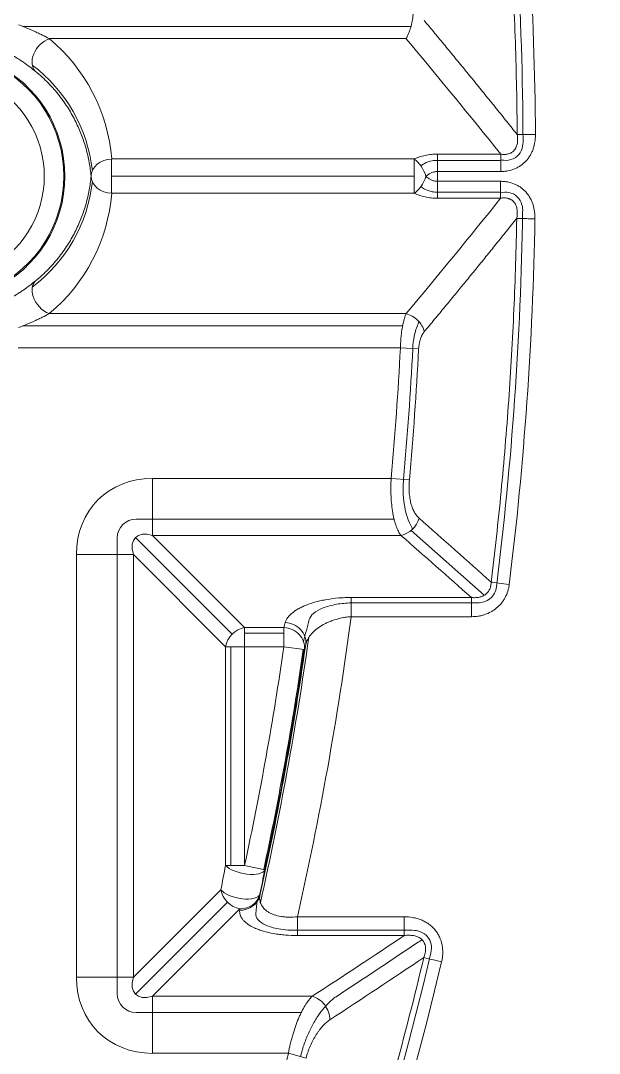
# Model space of a CAD drawing. Header units: millimetres. Extents: x 473 to 1051, y 289 to 609.
# Drawn here: x 705.81 to 719.89, y 431.86 to 456.96 of the extents above; entities that cross this region are included whole.
import ezdxf

# ---------------------------------------------------------------- set-up
doc = ezdxf.new("R2010")
doc.units = ezdxf.units.MM
doc.layers.add('core', color=7, linetype='Continuous', lineweight=20)

msp = doc.modelspace()

# ---------------------------------------------------------------- linework, layer by layer
at = {"layer": 'core', "lineweight": 13}
for p, q in [((705.857, 456.825), (715.306, 456.825)), ((706.5, 456.526), (715.186, 456.526)), ((717.488, 453.719), (715.954, 453.719)), ((715.954, 453.297), (715.954, 453.719)), ((715.384, 453.601), (708.022, 453.601)), ((708.022, 452.766), (708.022, 453.601)), ((715.384, 453.601), (715.384, 452.766)), ((717.488, 453.568), (715.954, 453.568)), ((715.384, 453.183), (708.022, 453.183)), ((715.954, 453.297), (717.488, 453.297)), ((715.954, 452.646), (715.954, 453.058)), ((717.486, 453.058), (715.954, 453.058)), ((708.022, 452.766), (715.384, 452.766)), ((715.954, 452.793), (717.486, 452.793)), ((715.954, 452.646), (717.486, 452.646)), ((715.186, 449.841), (706.5, 449.841)), ((705.857, 449.542), (715.101, 449.542)), ((705.747, 449.006), (715.047, 449.006)), ((715.047, 449.006), (715.49, 448.983)), ((714.823, 445.837), (709.013, 445.837)), ((709.013, 444.451), (709.013, 445.837)), ((714.823, 445.837), (715.265, 445.797)), ((708.62, 444.843), (714.894, 444.843)), ((708.158, 433.315), (708.158, 444.381)), ((710.952, 442.049), (708.601, 444.4)), ((709.013, 444.451), (715.06, 444.451)), ((709.013, 444.451), (711.256, 442.208)), ((717.089, 442.996), (715.308, 444.569)), ((707.164, 443.989), (708.551, 443.989)), ((707.164, 443.989), (707.164, 433.707)), ((708.551, 433.707), (708.551, 443.989)), ((710.794, 441.745), (708.551, 443.989)), ((713.849, 442.474), (713.849, 442.941)), ((716.774, 442.941), (713.849, 442.941)), ((716.774, 442.941), (716.774, 442.474)), ((716.923, 442.809), (713.849, 442.809)), ((713.849, 442.474), (716.774, 442.474)), ((711.256, 441.745), (711.256, 442.208)), ((712.213, 442.208), (711.256, 442.208)), ((712.213, 442.208), (712.213, 441.745)), ((711.256, 442.077), (712.213, 442.077)), ((710.794, 441.745), (710.794, 436.428)), ((710.794, 441.745), (711.256, 441.745)), ((710.925, 436.428), (710.925, 441.745)), ((711.256, 436.428), (711.256, 441.745)), ((711.256, 441.745), (712.213, 441.745)), ((712.213, 441.745), (712.71, 441.673)), ((711.256, 436.428), (710.794, 436.428)), ((711.747, 436.323), (711.256, 436.428)), ((708.551, 433.707), (710.678, 435.835)), ((708.601, 433.296), (710.837, 435.531)), ((711.141, 435.373), (709.013, 433.245)), ((712.54, 434.722), (712.54, 435.179)), ((715.143, 435.179), (712.54, 435.179)), ((715.143, 435.179), (715.143, 434.722)), ((715.337, 434.851), (712.54, 434.851)), ((712.54, 434.722), (715.143, 434.722)), ((708.551, 433.707), (707.164, 433.707)), ((709.013, 431.859), (709.013, 433.245)), ((712.901, 433.245), (709.013, 433.245)), ((712.636, 432.853), (708.62, 432.853)), ((709.013, 431.859), (712.323, 431.859)), ((712.323, 431.859), (712.752, 431.743))]:
    msp.add_line(p, q, dxfattribs=at)
at = {"layer": 'core', "lineweight": 18}
for p, q in [((717.488, 453.719), (717.488, 453.297)), ((717.486, 453.058), (717.486, 452.646))]:
    msp.add_line(p, q, dxfattribs=at)
for radius, start, end in [(100.547, 306.63636, 233.36541), (99.038, 307.10125, 78.9399), (98.958, 307.11669, 78.9275), (98.032, 307.23998, 37.69294)]:
    msp.add_arc((633.422, 459.219), radius, start, end, dxfattribs=at)
at = {"layer": 'core', "lineweight": 13}
for centre, radius, start, end in [((633.422, 459.219), 100.107, 306.80958, 233.19042), ((633.422, 459.219), 99.239, 307.05866, 79.0173), ((633.422, 459.219), 99.048, 307.09926, 78.94197), ((703.842, 453.183), 3.043, 295.6255, 64.3745), ((703.842, 453.183), 3.018, 295.6255, 64.3745), ((703.842, 453.183), 2.541, 295.6255, 64.3745), ((633.422, 453.183), 81.732, 354.84318, 357.07028), ((633.422, 453.183), 82.034, 354.84318, 357.07028), ((633.422, 453.183), 82.176, 354.84318, 357.07028), ((633.422, 453.183), 79.617, 347.85142, 351.74012), ((633.422, 453.183), 80.094, 347.85142, 351.74012), ((633.422, 453.183), 80.119, 347.85142, 351.74012), ((633.422, 453.183), 81.732, 317.86096, 344.87579)]:
    msp.add_arc(centre, radius, start, end, dxfattribs=at)
for centre, major_axis, ratio, start_param, end_param in [((633.422, 459.811), (0, 97.5), 0.999982, 4.675727, 5.417583), ((633.422, 459.81), (0, 97.616), 0.999982, 4.675738, 5.417591), ((633.422, 453.655), (0, 84.612), 0.999984, 4.716787, 4.826111), ((633.422, 453.651), (0, 84.914), 0.999984, 4.718803, 4.824946), ((706.5, 456.108), (-0.319, -0.389), 0.686903, 4.016331, 6.211109), ((703.842, 453.273), (0, 4.206), 0.996953, 4.790471, 5.596624), ((703.842, 452.891), (0, 3.747), 0.996953, 4.827251, 5.637594), ((708.022, 453.183), (0.501, 0.039), 0.829265, 1.506202, 3.047807), ((715.384, 453.183), (0.21, -0.457), 0.527988, 1.323791, 2.42518), ((708.022, 453.183), (-0.501, 0.039), 0.829265, 0.093786, 1.635391), ((715.384, 453.183), (-0.212, -0.456), 0.532238, 0.719148, 1.805033), ((633.422, 453.133), (82.532, 0), 0.999945, 6.28228, 6.285171), ((703.842, 453.476), (0, 3.747), 0.996953, 3.787185, 4.597527), ((703.842, 453.094), (0, 4.206), 0.996953, 3.828154, 4.634307), ((633.422, 453.655), (0, 84.612), 0.999984, 4.58853, 4.696539), ((633.422, 453.651), (0, 84.914), 0.999984, 4.589691, 4.694666), ((706.5, 450.259), (-0.319, 0.389), 0.686903, 0.072076, 1.056747), ((706.5, 450.259), (-0.319, 0.389), 0.686903, 1.056747, 2.266854), ((633.422, 459.811), (0, 97.5), 0.999982, 3.904952, 4.612877), ((633.422, 459.81), (0, 97.616), 0.999982, 3.905022, 4.612887), ((709.354, 443.647), (1.665, -1.665), 0.854588, 2.434441, 3.848744), ((715.06, 444.913), (0.331, 0.378), 0.837527, 3.949043, 5.249451), ((708.706, 444.296), (0.416, -0.416), 0.854588, 2.434441, 3.848744), ((709.354, 443.647), (-0.753, 0.753), 0.472398, 5.576034, 6.990337), ((717.696, 443.264), (0.499, -0.062), 0.010393, 3.630314, 4.713671), ((633.422, 453.149), (0, 81.133), 1, 4.489039, 4.580423), ((633.421, 463.268), (-0.018, 82.68), 0.99254, 4.450403, 4.457045), ((711.256, 441.745), (0.356, 0.356), 0.854588, 0.863645, 2.277948), ((632.875, 463.824), (-15.117, 81.157), 0.995184, 4.264116, 4.265658), ((712.213, 441.745), (-0.486, 0.13), 0.913658, 3.270704, 4.952882), ((712.246, 441.868), (0.486, -0.13), 0.91372, 0.129156, 1.809885), ((633.422, 453.139), (0, 80.178), 1, 4.490855, 4.572635), ((621.927, 453.183), (-90.456, 0.002), 0.992533, 2.947155, 2.953888), ((711.256, 436.428), (-0.494, 0.095), 0.400801, 0.445502, 3.084437), ((711.141, 435.835), (-0.356, 0.356), 0.854588, 0.863645, 2.277948), ((711.141, 435.835), (0.493, -0.098), 0.412607, 3.589852, 6.225699), ((711.137, 435.8), (0.501, -0.049), 0.918077, 4.802759, 6.150772), ((711.141, 435.835), (-0.501, 0.049), 0.918083, 1.660759, 3.009174), ((633.452, 443.529), (0.198, 79.114), 0.992351, 4.610183, 4.614198), ((633.422, 453.655), (0, 84.612), 0.999984, 3.370106, 4.481642), ((633.422, 453.651), (0, 84.914), 0.999984, 3.371907, 4.479839), ((716.049, 434.087), (0.489, -0.116), 0.01019, 3.630312, 4.714802), ((709.354, 434.049), (1.665, 1.665), 0.854588, 2.434441, 3.848744), ((709.354, 434.049), (0.753, 0.753), 0.472398, 2.434441, 3.848744), ((708.706, 433.4), (0.416, 0.416), 0.854588, 2.434441, 3.848744), ((712.901, 432.783), (0.275, -0.421), 0.785862, 0.862036, 2.449179)]:
    msp.add_ellipse(centre, major_axis=major_axis, ratio=ratio, start_param=start_param, end_param=end_param, dxfattribs=at)
at = {"layer": 'core', "lineweight": 18}
for centre, major_axis, ratio, start_param, end_param in [((409.155, 376.792), (-337.807, 0.047), 0.557645, 3.562509, 3.57889), ((406.146, 530.355), (341.116, 0.03), 0.557663, 5.845998, 5.862211)]:
    msp.add_ellipse(centre, major_axis=major_axis, ratio=ratio, start_param=start_param, end_param=end_param, dxfattribs=at)
at = {"layer": 'core', "lineweight": 13}
for points, knots in [([(710.995, 519.159), (711.424, 518.598), (711.848, 518.032), (712.682, 516.891), (713.093, 516.317), (714.306, 514.579), (715.09, 513.404), (716.606, 511.018), (718.066, 508.607), (720.091, 504.913), (721.951, 501.143), (723.646, 497.298), (725.178, 493.376), (726.088, 490.71), (726.569, 489.196), (726.622, 489.028), (726.727, 488.691), (726.779, 488.522), (726.934, 488.015), (727.238, 487.001), (727.524, 485.985), (728.075, 483.95), (728.748, 481.228), (729.578, 477.121), (730.231, 472.991), (730.706, 468.837), (731.004, 464.66), (731.083, 461.859), (731.102, 459.051), (731.081, 457.642), (731.029, 456.23)], [0, 0, 0, 0, 0.03125, 0.03125, 0.0625, 0.0625, 0.125, 0.125, 0.1875, 0.25, 0.3125, 0.375, 0.4375, 0.5, 0.5, 0.507812, 0.507812, 0.515625, 0.515625, 0.53125, 0.5625, 0.5625, 0.625, 0.6875, 0.75, 0.8125, 0.875, 0.9375, 0.9375, 1, 1, 1, 1]), ([(717.889, 454.196), (717.884, 454.943), (717.869, 455.69), (717.82, 457.183), (717.786, 457.93), (717.719, 459.048), (717.694, 459.421), (717.64, 460.167), (717.551, 461.284), (717.44, 462.399), (717.356, 463.141)], [0, 0, 0, 0, 0.25, 0.25, 0.5, 0.5, 0.625, 0.625, 0.75, 1, 1, 1, 1]), ([(715.629, 456.964), (715.671, 456.913), (715.755, 456.813), (715.881, 456.661), (716.007, 456.509), (716.133, 456.357), (716.258, 456.205), (716.384, 456.052), (716.51, 455.899), (716.635, 455.746), (716.761, 455.592), (716.886, 455.438), (717.012, 455.284), (717.137, 455.129), (717.263, 454.975), (717.388, 454.819), (717.513, 454.664), (717.639, 454.508), (717.764, 454.352), (717.847, 454.248), (717.889, 454.196)], [0, 0, 0, 0, 0.054784, 0.109658, 0.164624, 0.219679, 0.274826, 0.330063, 0.385391, 0.44081, 0.49632, 0.551921, 0.607612, 0.663394, 0.719268, 0.775232, 0.831288, 0.887434, 0.943671, 1, 1, 1, 1]), ([(705.758, 456.862), (705.826, 456.837), (705.892, 456.812), (706.024, 456.758), (706.088, 456.73), (706.182, 456.687), (706.213, 456.672), (706.274, 456.643), (706.304, 456.628), (706.392, 456.584), (706.447, 456.555), (706.5, 456.526)], [0, 0, 0, 0, 0.25, 0.25, 0.5, 0.5, 0.625, 0.625, 0.75, 0.75, 1, 1, 1, 1]), ([(706.162, 455.737), (706.121, 455.77), (706.077, 455.805), (705.981, 455.877), (705.929, 455.915), (705.846, 455.972), (705.818, 455.991), (705.76, 456.028), (705.731, 456.047), (705.64, 456.102), (705.578, 456.139), (705.513, 456.174)], [0, 0, 0, 0, 0.25, 0.25, 0.5, 0.5, 0.625, 0.625, 0.75, 0.75, 1, 1, 1, 1]), ([(707.52, 453.183), (707.51, 453.296), (707.495, 453.408), (707.465, 453.575), (707.453, 453.631), (707.428, 453.742), (707.414, 453.797), (707.367, 453.963), (707.331, 454.073), (707.248, 454.291), (707.201, 454.399), (707.094, 454.614), (707.035, 454.72), (706.903, 454.931), (706.83, 455.035), (706.709, 455.19), (706.667, 455.242), (706.578, 455.344), (706.531, 455.394), (706.385, 455.544), (706.279, 455.642), (706.162, 455.737)], [0, 0, 0, 0, 0.125, 0.125, 0.1875, 0.1875, 0.25, 0.25, 0.375, 0.375, 0.5, 0.5, 0.625, 0.625, 0.75, 0.75, 0.8125, 0.8125, 0.875, 0.875, 1, 1, 1, 1]), ([(717.889, 454.196), (717.894, 454.165), (717.898, 454.134), (717.9, 454.072), (717.9, 454.041), (717.894, 453.994), (717.892, 453.978), (717.885, 453.947), (717.881, 453.932), (717.871, 453.902), (717.865, 453.887), (717.854, 453.865), (717.85, 453.858), (717.842, 453.844), (717.837, 453.838), (717.828, 453.824), (717.823, 453.818), (717.812, 453.806), (717.796, 453.788), (717.777, 453.773), (717.757, 453.759), (717.75, 453.755), (717.736, 453.747), (717.728, 453.743), (717.706, 453.733), (717.691, 453.728), (717.66, 453.719), (717.645, 453.716), (717.613, 453.712), (717.598, 453.711), (717.55, 453.711), (717.519, 453.714), (717.488, 453.719)], [0, 0, 0, 0, 0.125, 0.125, 0.25, 0.25, 0.3125, 0.3125, 0.375, 0.375, 0.4375, 0.4375, 0.46875, 0.46875, 0.5, 0.5, 0.53125, 0.53125, 0.5625, 0.625, 0.625, 0.65625, 0.65625, 0.6875, 0.6875, 0.75, 0.75, 0.8125, 0.8125, 0.875, 0.875, 1, 1, 1, 1]), ([(717.488, 453.297), (717.517, 453.297), (717.546, 453.298), (717.589, 453.302), (717.603, 453.303), (717.632, 453.307), (717.647, 453.31), (717.718, 453.323), (717.773, 453.339), (717.84, 453.366), (717.853, 453.372), (717.879, 453.384), (717.892, 453.391), (717.931, 453.412), (717.955, 453.427), (718.026, 453.476), (718.069, 453.514), (718.128, 453.579), (718.146, 453.601), (718.18, 453.648), (718.211, 453.696), (718.237, 453.748), (718.261, 453.8), (718.272, 453.828), (718.299, 453.91), (718.312, 453.966), (718.325, 454.051), (718.328, 454.08), (718.332, 454.137), (718.333, 454.167), (718.333, 454.196)], [0, 0, 0, 0, 0.0625, 0.0625, 0.09375, 0.09375, 0.125, 0.125, 0.25, 0.25, 0.28125, 0.28125, 0.3125, 0.3125, 0.375, 0.375, 0.5, 0.5, 0.5625, 0.5625, 0.625, 0.6875, 0.6875, 0.75, 0.75, 0.875, 0.875, 0.9375, 0.9375, 1, 1, 1, 1]), ([(718.333, 454.196), (718.288, 454.195), (718.242, 454.195), (718.155, 454.195), (718.113, 454.195), (718.035, 454.195), (717.999, 454.195), (717.937, 454.195), (717.91, 454.195), (717.889, 454.196)], [0, 0, 0, 0, 0.25, 0.25, 0.5, 0.5, 0.75, 0.75, 1, 1, 1, 1]), ([(717.488, 453.582), (717.513, 453.576), (717.539, 453.572), (717.641, 453.563), (717.72, 453.574), (717.858, 453.635), (717.919, 453.688), (718.002, 453.817), (718.024, 453.893), (718.031, 453.988), (718.032, 454.008), (718.032, 454.027)], [0, 0, 0, 0, 0.095268, 0.095268, 0.373605, 0.373605, 0.651941, 0.651941, 0.930278, 0.930278, 1, 1, 1, 1]), ([(715.954, 453.719), (715.928, 453.719), (715.902, 453.719), (715.851, 453.716), (715.825, 453.714), (715.748, 453.706), (715.698, 453.698), (715.601, 453.678), (715.555, 453.665), (715.466, 453.636), (715.424, 453.619), (715.384, 453.601)], [0, 0, 0, 0, 0.125, 0.125, 0.25, 0.25, 0.5, 0.5, 0.75, 0.75, 1, 1, 1, 1]), ([(715.954, 453.568), (715.909, 453.568), (715.863, 453.564), (715.751, 453.543), (715.688, 453.521), (715.602, 453.474), (715.572, 453.453), (715.548, 453.431)], [0, 0, 0, 0, 0.274301, 0.274301, 0.713644, 0.713644, 1, 1, 1, 1]), ([(706.162, 450.63), (706.279, 450.725), (706.385, 450.823), (706.531, 450.973), (706.578, 451.023), (706.667, 451.126), (706.709, 451.177), (706.83, 451.332), (706.903, 451.437), (707.035, 451.648), (707.094, 451.754), (707.201, 451.968), (707.248, 452.076), (707.331, 452.294), (707.367, 452.404), (707.414, 452.569), (707.428, 452.625), (707.453, 452.736), (707.465, 452.792), (707.495, 452.959), (707.51, 453.071), (707.52, 453.183)], [0, 0, 0, 0, 0.125, 0.125, 0.1875, 0.1875, 0.25, 0.25, 0.375, 0.375, 0.5, 0.5, 0.625, 0.625, 0.75, 0.75, 0.8125, 0.8125, 0.875, 0.875, 1, 1, 1, 1]), ([(715.954, 453.297), (715.94, 453.297), (715.927, 453.296), (715.899, 453.293), (715.885, 453.291), (715.859, 453.285), (715.846, 453.281), (715.82, 453.273), (715.808, 453.268), (715.771, 453.252), (715.749, 453.24), (715.707, 453.211), (715.687, 453.196), (715.669, 453.179)], [0, 0, 0, 0, 0.125, 0.125, 0.25, 0.25, 0.375, 0.375, 0.5, 0.5, 0.75, 0.75, 1, 1, 1, 1]), ([(715.669, 453.179), (715.687, 453.162), (715.707, 453.146), (715.748, 453.118), (715.771, 453.105), (715.807, 453.088), (715.82, 453.083), (715.845, 453.074), (715.858, 453.07), (715.885, 453.064), (715.899, 453.062), (715.926, 453.059), (715.94, 453.058), (715.954, 453.058)], [0, 0, 0, 0, 0.25, 0.25, 0.5, 0.5, 0.625, 0.625, 0.75, 0.75, 0.875, 0.875, 1, 1, 1, 1]), ([(715.548, 452.933), (715.572, 452.91), (715.601, 452.889), (715.688, 452.841), (715.751, 452.819), (715.863, 452.798), (715.909, 452.793), (715.954, 452.793)], [0, 0, 0, 0, 0.286364, 0.286364, 0.724388, 0.724388, 1, 1, 1, 1]), ([(718.321, 452.146), (718.322, 452.175), (718.321, 452.205), (718.318, 452.263), (718.315, 452.291), (718.304, 452.377), (718.292, 452.434), (718.265, 452.517), (718.255, 452.544), (718.232, 452.598), (718.22, 452.624), (718.178, 452.699), (718.145, 452.747), (718.088, 452.813), (718.067, 452.834), (718.024, 452.872), (717.98, 452.909), (717.931, 452.94), (717.892, 452.961), (717.879, 452.968), (717.853, 452.981), (717.84, 452.987), (717.773, 453.015), (717.718, 453.031), (717.646, 453.045), (717.632, 453.047), (717.603, 453.051), (717.559, 453.056), (717.516, 453.058), (717.486, 453.058)], [0, 0, 0, 0, 0.0625, 0.0625, 0.125, 0.125, 0.25, 0.25, 0.3125, 0.3125, 0.375, 0.375, 0.5, 0.5, 0.5625, 0.5625, 0.625, 0.6875, 0.6875, 0.71875, 0.71875, 0.75, 0.75, 0.875, 0.875, 0.90625, 0.90625, 0.9375, 1, 1, 1, 1]), ([(715.384, 452.766), (715.424, 452.747), (715.466, 452.731), (715.554, 452.701), (715.601, 452.688), (715.698, 452.667), (715.748, 452.659), (715.825, 452.651), (715.851, 452.649), (715.902, 452.646), (715.928, 452.646), (715.954, 452.646)], [0, 0, 0, 0, 0.25, 0.25, 0.5, 0.5, 0.75, 0.75, 0.875, 0.875, 1, 1, 1, 1]), ([(718.022, 452.314), (718.025, 452.371), (718.02, 452.429), (717.986, 452.561), (717.947, 452.631), (717.836, 452.737), (717.763, 452.773), (717.621, 452.798), (717.552, 452.795), (717.486, 452.78)], [0, 0, 0, 0, 0.207415, 0.207415, 0.483289, 0.483289, 0.759162, 0.759162, 1, 1, 1, 1]), ([(717.486, 452.646), (717.502, 452.649), (717.518, 452.651), (717.55, 452.654), (717.566, 452.654), (717.598, 452.654), (717.614, 452.652), (717.646, 452.648), (717.662, 452.644), (717.685, 452.637), (717.693, 452.635), (717.708, 452.629), (717.716, 452.625), (717.738, 452.615), (717.752, 452.606), (717.772, 452.592), (717.778, 452.586), (717.79, 452.575), (717.796, 452.57), (717.813, 452.551), (717.823, 452.538), (717.849, 452.497), (717.862, 452.468), (717.876, 452.422), (717.88, 452.406), (717.885, 452.375), (717.887, 452.359), (717.891, 452.312), (717.891, 452.281), (717.887, 452.219), (717.883, 452.188), (717.877, 452.157)], [0, 0, 0, 0, 0.0625, 0.0625, 0.125, 0.125, 0.1875, 0.1875, 0.25, 0.25, 0.28125, 0.28125, 0.3125, 0.3125, 0.375, 0.375, 0.40625, 0.40625, 0.4375, 0.4375, 0.5, 0.5, 0.625, 0.625, 0.6875, 0.6875, 0.75, 0.75, 0.875, 0.875, 1, 1, 1, 1]), ([(717.877, 452.157), (717.836, 452.105), (717.753, 452.001), (717.628, 451.846), (717.504, 451.691), (717.379, 451.536), (717.254, 451.382), (717.129, 451.228), (717.005, 451.074), (716.88, 450.921), (716.755, 450.767), (716.63, 450.615), (716.505, 450.462), (716.38, 450.31), (716.255, 450.158), (716.13, 450.006), (716.005, 449.855), (715.88, 449.704), (715.755, 449.554), (715.671, 449.453), (715.629, 449.403)], [0, 0, 0, 0, 0.056329, 0.112567, 0.168713, 0.224769, 0.280733, 0.336607, 0.392389, 0.448081, 0.503681, 0.559191, 0.61461, 0.669938, 0.725175, 0.780321, 0.835377, 0.890342, 0.945216, 1, 1, 1, 1]), ([(717.255, 443.316), (717.346, 444.049), (717.427, 444.784), (717.569, 446.255), (717.63, 446.991), (717.708, 448.097), (717.732, 448.465), (717.774, 449.203), (717.83, 450.31), (717.864, 451.418), (717.877, 452.157)], [0, 0, 0, 0, 0.25, 0.25, 0.5, 0.5, 0.625, 0.625, 0.75, 1, 1, 1, 1]), ([(718.321, 452.146), (718.276, 452.147), (718.231, 452.148), (718.143, 452.15), (718.101, 452.151), (718.023, 452.152), (717.988, 452.153), (717.925, 452.155), (717.899, 452.156), (717.877, 452.157)], [0, 0, 0, 0, 0.25, 0.25, 0.5, 0.5, 0.75, 0.75, 1, 1, 1, 1]), ([(705.513, 450.193), (705.578, 450.228), (705.64, 450.264), (705.731, 450.32), (705.76, 450.339), (705.818, 450.376), (705.846, 450.395), (705.929, 450.452), (705.981, 450.49), (706.077, 450.562), (706.121, 450.597), (706.162, 450.63)], [0, 0, 0, 0, 0.25, 0.25, 0.375, 0.375, 0.5, 0.5, 0.75, 0.75, 1, 1, 1, 1]), ([(730.611, 450.106), (730.539, 449.384), (730.459, 448.663), (730.283, 447.223), (730.091, 445.785), (729.81, 443.994), (729.593, 442.743), (729.496, 442.208), (729.43, 441.851), (729.396, 441.673), (729.09, 440.07), (728.484, 437.24), (727.392, 433.056), (726.119, 428.933), (724.665, 424.869), (723.575, 422.2), (722.712, 420.213), (722.268, 419.223), (721.731, 418.075), (721.497, 417.585), (721.339, 417.258), (721.26, 417.095), (720.544, 415.629), (719.88, 414.344), (718.502, 411.814), (717.071, 409.321), (714.771, 405.694), (712.32, 402.178), (709.716, 398.773), (706.96, 395.479), (705.02, 393.357), (703.029, 391.274), (702.007, 390.251), (700.958, 389.248)], [0, 0, 0, 0, 0.03125, 0.03125, 0.0625, 0.09375, 0.109375, 0.117188, 0.117188, 0.125, 0.125, 0.1875, 0.25, 0.3125, 0.375, 0.4375, 0.4375, 0.46875, 0.484375, 0.492188, 0.492188, 0.5, 0.5, 0.5625, 0.5625, 0.625, 0.6875, 0.75, 0.8125, 0.875, 0.9375, 0.9375, 1, 1, 1, 1]), ([(706.5, 449.841), (706.447, 449.812), (706.392, 449.783), (706.304, 449.738), (706.274, 449.724), (706.213, 449.694), (706.182, 449.68), (706.088, 449.637), (706.024, 449.609), (705.892, 449.555), (705.826, 449.53), (705.758, 449.505)], [0, 0, 0, 0, 0.25, 0.25, 0.375, 0.375, 0.5, 0.5, 0.75, 0.75, 1, 1, 1, 1]), ([(715.186, 449.841), (715.176, 449.819), (715.167, 449.794), (715.15, 449.742), (715.141, 449.713), (715.129, 449.668), (715.125, 449.652), (715.118, 449.62), (715.114, 449.604), (715.103, 449.554), (715.09, 449.484), (715.079, 449.41), (715.072, 449.352), (715.07, 449.332), (715.065, 449.292), (715.063, 449.272), (715.058, 449.212), (715.055, 449.172), (715.05, 449.09), (715.048, 449.048), (715.047, 449.006)], [0, 0, 0, 0, 0.125, 0.125, 0.25, 0.25, 0.3125, 0.3125, 0.375, 0.375, 0.5, 0.625, 0.625, 0.6875, 0.6875, 0.75, 0.75, 0.875, 0.875, 1, 1, 1, 1]), ([(715.186, 449.841), (715.237, 449.828), (715.287, 449.807), (715.384, 449.751), (715.429, 449.716), (715.509, 449.638), (715.543, 449.593), (715.598, 449.5), (715.618, 449.452), (715.629, 449.403)], [0, 0, 0, 0, 0.25, 0.25, 0.5, 0.5, 0.75, 0.75, 1, 1, 1, 1]), ([(715.501, 449.643), (715.493, 449.628), (715.486, 449.612), (715.441, 449.506), (715.408, 449.402), (715.366, 449.197), (715.353, 449.093), (715.349, 448.991)], [0, 0, 0, 0, 0.088821, 0.088821, 0.57457, 0.57457, 1, 1, 1, 1]), ([(715.629, 449.403), (715.611, 449.381), (715.594, 449.356), (715.574, 449.319), (715.57, 449.311), (715.563, 449.295), (715.552, 449.271), (715.535, 449.228), (715.524, 449.19), (715.516, 449.161), (715.514, 449.151), (715.509, 449.131), (715.507, 449.121), (715.498, 449.069), (715.493, 449.027), (715.49, 448.983)], [0, 0, 0, 0, 0.25, 0.25, 0.3125, 0.3125, 0.375, 0.5, 0.625, 0.625, 0.6875, 0.6875, 0.75, 0.75, 1, 1, 1, 1]), ([(714.823, 445.837), (714.818, 445.762), (714.813, 445.614), (714.816, 445.469), (714.823, 445.326), (714.828, 445.257), (714.842, 445.124), (714.851, 445.06), (714.867, 444.967), (714.872, 444.937), (714.882, 444.894), (714.885, 444.879), (714.892, 444.851), (714.895, 444.837), (714.912, 444.769), (714.928, 444.719), (714.961, 444.628), (714.979, 444.587), (715.008, 444.531), (715.018, 444.513), (715.033, 444.489), (715.038, 444.481), (715.049, 444.465), (715.054, 444.458), (715.06, 444.451)], [0, 0, 0, 0, 0.125, 0.25, 0.25, 0.375, 0.375, 0.5, 0.5, 0.5625, 0.5625, 0.59375, 0.59375, 0.625, 0.625, 0.75, 0.75, 0.875, 0.875, 0.9375, 0.9375, 0.96875, 0.96875, 1, 1, 1, 1]), ([(715.348, 444.605), (715.343, 444.611), (715.339, 444.618), (715.298, 444.684), (715.265, 444.752), (715.18, 444.978), (715.14, 445.162), (715.115, 445.465), (715.113, 445.568), (715.118, 445.718), (715.12, 445.764), (715.124, 445.81)], [0, 0, 0, 0, 0.025338, 0.025338, 0.245074, 0.245074, 0.684545, 0.684545, 0.904281, 0.904281, 1, 1, 1, 1]), ([(715.265, 445.797), (715.261, 445.746), (715.258, 445.696), (715.257, 445.597), (715.258, 445.547), (715.265, 445.45), (715.271, 445.403), (715.285, 445.313), (715.294, 445.27), (715.31, 445.208), (715.316, 445.188), (715.329, 445.149), (715.335, 445.131), (715.357, 445.077), (715.372, 445.044), (715.405, 444.984), (715.423, 444.957), (715.451, 444.92), (715.461, 444.909), (715.481, 444.887), (715.491, 444.877), (715.501, 444.868)], [0, 0, 0, 0, 0.125, 0.125, 0.25, 0.25, 0.375, 0.375, 0.5, 0.5, 0.5625, 0.5625, 0.625, 0.625, 0.75, 0.75, 0.875, 0.875, 0.9375, 0.9375, 1, 1, 1, 1]), ([(716.774, 442.941), (716.802, 442.938), (716.831, 442.936), (716.874, 442.936), (716.889, 442.937), (716.917, 442.939), (716.932, 442.941), (716.974, 442.949), (717.003, 442.956), (717.044, 442.972), (717.057, 442.978), (717.084, 442.992), (717.096, 443), (717.115, 443.013), (717.121, 443.018), (717.132, 443.027), (717.149, 443.041), (717.164, 443.057), (717.183, 443.08), (717.192, 443.092), (717.207, 443.118), (717.214, 443.131), (717.233, 443.172), (717.241, 443.199), (717.25, 443.243), (717.252, 443.257), (717.255, 443.286), (717.255, 443.301), (717.255, 443.316)], [0, 0, 0, 0, 0.125, 0.125, 0.1875, 0.1875, 0.25, 0.25, 0.375, 0.375, 0.4375, 0.4375, 0.5, 0.5, 0.53125, 0.53125, 0.5625, 0.625, 0.625, 0.6875, 0.6875, 0.75, 0.75, 0.875, 0.875, 0.9375, 0.9375, 1, 1, 1, 1]), ([(716.774, 442.474), (716.83, 442.474), (716.885, 442.478), (716.967, 442.491), (716.995, 442.496), (717.049, 442.509), (717.075, 442.517), (717.153, 442.543), (717.204, 442.565), (717.276, 442.605), (717.3, 442.62), (717.346, 442.651), (717.368, 442.668), (717.433, 442.721), (717.472, 442.761), (717.524, 442.825), (717.54, 442.847), (717.571, 442.894), (717.585, 442.918), (717.624, 442.991), (717.645, 443.042), (717.67, 443.122), (717.677, 443.149), (717.688, 443.203), (717.693, 443.231), (717.696, 443.258)], [0, 0, 0, 0, 0.125, 0.125, 0.1875, 0.1875, 0.25, 0.25, 0.375, 0.375, 0.4375, 0.4375, 0.5, 0.5, 0.625, 0.625, 0.6875, 0.6875, 0.75, 0.75, 0.875, 0.875, 0.9375, 0.9375, 1, 1, 1, 1]), ([(716.923, 442.809), (717.035, 442.809), (717.145, 442.843), (717.317, 442.986), (717.371, 443.09), (717.384, 443.201)], [0, 0, 0, 0, 0.499444, 0.499444, 1, 1, 1, 1]), ([(713.849, 442.941), (713.824, 442.941), (713.798, 442.941), (713.747, 442.94), (713.721, 442.939), (713.645, 442.936), (713.595, 442.933), (713.447, 442.92), (713.351, 442.908), (713.235, 442.888), (713.212, 442.883), (713.166, 442.874), (713.098, 442.86), (713.034, 442.845), (712.909, 442.811), (712.831, 442.785), (712.741, 442.749), (712.723, 442.742), (712.689, 442.727), (712.672, 442.72), (712.623, 442.697), (712.592, 442.681), (712.505, 442.632), (712.454, 442.597), (712.4, 442.552), (712.389, 442.543), (712.37, 442.524), (712.36, 442.515), (712.333, 442.487), (712.317, 442.468), (712.276, 442.41), (712.257, 442.371), (712.246, 442.33)], [0, 0, 0, 0, 0.03125, 0.03125, 0.0625, 0.0625, 0.125, 0.125, 0.25, 0.25, 0.28125, 0.28125, 0.3125, 0.375, 0.375, 0.5, 0.5, 0.53125, 0.53125, 0.5625, 0.5625, 0.625, 0.625, 0.75, 0.75, 0.78125, 0.78125, 0.8125, 0.8125, 0.875, 0.875, 1, 1, 1, 1]), ([(712.827, 442.402), (712.855, 442.509), (712.974, 442.609), (713.263, 442.724), (713.374, 442.754), (713.61, 442.795), (713.728, 442.806), (713.849, 442.808)], [0, 0, 0, 0, 0.513746, 0.513746, 0.770619, 0.770619, 1, 1, 1, 1]), ([(713.849, 442.474), (713.831, 442.473), (713.813, 442.471), (713.776, 442.468), (713.758, 442.465), (713.704, 442.458), (713.669, 442.453), (713.565, 442.432), (713.498, 442.415), (713.418, 442.389), (713.402, 442.383), (713.371, 442.372), (713.324, 442.354), (713.251, 442.322), (713.197, 442.295), (713.157, 442.273), (713.144, 442.265), (713.119, 442.25), (713.107, 442.242), (713.082, 442.226), (713.07, 442.218), (713.047, 442.202), (713.036, 442.194), (713.003, 442.169), (712.982, 442.152), (712.924, 442.1), (712.89, 442.064), (712.853, 442.018), (712.845, 442.009), (712.832, 441.99), (712.825, 441.981), (712.807, 441.952), (712.796, 441.933), (712.767, 441.875), (712.752, 441.836), (712.743, 441.797)], [0, 0, 0, 0, 0.03125, 0.03125, 0.0625, 0.0625, 0.125, 0.125, 0.25, 0.25, 0.28125, 0.28125, 0.3125, 0.375, 0.4375, 0.4375, 0.46875, 0.46875, 0.5, 0.5, 0.53125, 0.53125, 0.5625, 0.5625, 0.625, 0.625, 0.75, 0.75, 0.78125, 0.78125, 0.8125, 0.8125, 0.875, 0.875, 1, 1, 1, 1]), ([(711.627, 435.69), (711.852, 436.699), (712.058, 437.713), (712.337, 439.241), (712.426, 439.751), (712.55, 440.518), (712.591, 440.773), (712.669, 441.285), (712.707, 441.541), (712.743, 441.797)], [0, 0, 0, 0, 0.5, 0.5, 0.75, 0.75, 0.875, 0.875, 1, 1, 1, 1]), ([(711.627, 435.69), (711.625, 435.672), (711.623, 435.653), (711.623, 435.617), (711.624, 435.599), (711.632, 435.545), (711.643, 435.51), (711.663, 435.468), (711.668, 435.46), (711.678, 435.443), (711.683, 435.435), (711.7, 435.41), (711.713, 435.395), (711.755, 435.349), (711.79, 435.321), (711.842, 435.289), (711.853, 435.283), (711.875, 435.27), (711.898, 435.259), (711.923, 435.248), (711.948, 435.238), (711.961, 435.233), (712.027, 435.21), (712.085, 435.196), (712.161, 435.184), (712.177, 435.181), (712.208, 435.178), (712.225, 435.176), (712.273, 435.172), (712.306, 435.17), (712.405, 435.168), (712.472, 435.172), (712.54, 435.179)], [0, 0, 0, 0, 0.0625, 0.0625, 0.125, 0.125, 0.25, 0.25, 0.28125, 0.28125, 0.3125, 0.3125, 0.375, 0.375, 0.5, 0.5, 0.53125, 0.53125, 0.5625, 0.59375, 0.59375, 0.625, 0.625, 0.75, 0.75, 0.78125, 0.78125, 0.8125, 0.8125, 0.875, 0.875, 1, 1, 1, 1]), ([(711.137, 435.338), (711.135, 435.318), (711.135, 435.299), (711.139, 435.27), (711.14, 435.26), (711.145, 435.241), (711.147, 435.231), (711.164, 435.183), (711.185, 435.146), (711.223, 435.099), (711.231, 435.09), (711.249, 435.072), (711.258, 435.063), (711.287, 435.036), (711.309, 435.019), (711.38, 434.969), (711.436, 434.937), (711.533, 434.893), (711.567, 434.879), (711.621, 434.859), (711.64, 434.853), (711.678, 434.84), (711.697, 434.834), (711.796, 434.805), (711.879, 434.786), (711.991, 434.766), (712.013, 434.762), (712.059, 434.755), (712.083, 434.752), (712.153, 434.743), (712.2, 434.738), (712.344, 434.726), (712.441, 434.722), (712.54, 434.722)], [0, 0, 0, 0, 0.0625, 0.0625, 0.09375, 0.09375, 0.125, 0.125, 0.25, 0.25, 0.28125, 0.28125, 0.3125, 0.3125, 0.375, 0.375, 0.5, 0.5, 0.5625, 0.5625, 0.59375, 0.59375, 0.625, 0.625, 0.75, 0.75, 0.78125, 0.78125, 0.8125, 0.8125, 0.875, 0.875, 1, 1, 1, 1]), ([(712.538, 434.852), (712.382, 434.848), (712.225, 434.858), (711.965, 434.904), (711.857, 434.936), (711.687, 435.014), (711.622, 435.06), (711.542, 435.158), (711.525, 435.21), (711.53, 435.262)], [0, 0, 0, 0, 0.283439, 0.283439, 0.522293, 0.522293, 0.761146, 0.761146, 1, 1, 1, 1]), ([(715.143, 435.179), (715.212, 435.179), (715.281, 435.173), (715.367, 435.157), (715.384, 435.154), (715.418, 435.146), (715.435, 435.142), (715.485, 435.128), (715.518, 435.116), (715.582, 435.091), (715.613, 435.076), (715.659, 435.051), (715.674, 435.042), (715.704, 435.024), (715.718, 435.015), (715.789, 434.965), (715.84, 434.919), (715.908, 434.839), (715.928, 434.811), (715.957, 434.767), (715.966, 434.751), (715.982, 434.721), (715.99, 434.706), (716.027, 434.627), (716.048, 434.562), (716.068, 434.46), (716.072, 434.425), (716.078, 434.356), (716.078, 434.322), (716.076, 434.253), (716.073, 434.219), (716.064, 434.15), (716.057, 434.116), (716.049, 434.082)], [0, 0, 0, 0, 0.125, 0.125, 0.15625, 0.15625, 0.1875, 0.1875, 0.25, 0.25, 0.3125, 0.3125, 0.34375, 0.34375, 0.375, 0.375, 0.5, 0.5, 0.5625, 0.5625, 0.59375, 0.59375, 0.625, 0.625, 0.75, 0.75, 0.8125, 0.8125, 0.875, 0.875, 0.9375, 0.9375, 1, 1, 1, 1]), ([(715.79, 434.304), (715.806, 434.371), (715.809, 434.442), (715.783, 434.577), (715.752, 434.642), (715.663, 434.747), (715.604, 434.788), (715.476, 434.84), (715.406, 434.851), (715.337, 434.851)], [0, 0, 0, 0, 0.25, 0.25, 0.5, 0.5, 0.75, 0.75, 1, 1, 1, 1]), ([(715.143, 434.722), (715.18, 434.727), (715.217, 434.73), (715.274, 434.73), (715.293, 434.729), (715.33, 434.726), (715.349, 434.724), (715.386, 434.717), (715.405, 434.712), (715.441, 434.701), (715.46, 434.694), (715.495, 434.678), (715.512, 434.669), (715.536, 434.652), (715.544, 434.646), (715.559, 434.634), (715.567, 434.627), (715.581, 434.613), (715.587, 434.606), (715.6, 434.59), (715.605, 434.582), (715.616, 434.566), (715.621, 434.557), (715.63, 434.54), (715.634, 434.531), (715.645, 434.504), (715.651, 434.485), (715.656, 434.456), (715.658, 434.447), (715.66, 434.427), (715.661, 434.418), (715.661, 434.398), (715.661, 434.389), (715.661, 434.37), (715.66, 434.36), (715.657, 434.332), (715.654, 434.313), (715.646, 434.276), (715.641, 434.258), (715.63, 434.222), (715.623, 434.205), (715.616, 434.187)], [0, 0, 0, 0, 0.125, 0.125, 0.1875, 0.1875, 0.25, 0.25, 0.3125, 0.3125, 0.375, 0.375, 0.4375, 0.4375, 0.46875, 0.46875, 0.5, 0.5, 0.53125, 0.53125, 0.5625, 0.5625, 0.59375, 0.59375, 0.625, 0.625, 0.6875, 0.6875, 0.71875, 0.71875, 0.75, 0.75, 0.78125, 0.78125, 0.8125, 0.8125, 0.875, 0.875, 0.9375, 0.9375, 1, 1, 1, 1]), ([(652.704, 371.417), (653.182, 371.529), (653.659, 371.645), (654.61, 371.886), (655.56, 372.135), (656.504, 372.4), (657.211, 372.605), (657.447, 372.675), (657.917, 372.816), (658.151, 372.887), (660.259, 373.539), (662.107, 374.182), (665.752, 375.594), (667.548, 376.363), (670.205, 377.61), (671.085, 378.042), (672.176, 378.601), (672.393, 378.714), (672.828, 378.941), (673.478, 379.285), (674.122, 379.637), (676.257, 380.827), (677.923, 381.833), (681.173, 383.952), (684.343, 386.178), (687.352, 388.615), (690.28, 391.159), (691.704, 392.484), (693.777, 394.552), (694.458, 395.256), (695.798, 396.69), (696.454, 397.416), (698.379, 399.624), (699.605, 401.134), (701.945, 404.226), (704.174, 407.392), (706.181, 410.705), (708.077, 414.091), (708.968, 415.821), (710.012, 418.03), (710.319, 418.697), (710.619, 419.368), (710.817, 419.817), (710.915, 420.042), (711.399, 421.168), (711.771, 422.075), (712.837, 424.81), (713.483, 426.655), (714.646, 430.389), (715.164, 432.277), (715.616, 434.187)], [0, 0, 0, 0, 0.015625, 0.015625, 0.03125, 0.046875, 0.046875, 0.054688, 0.054688, 0.0625, 0.0625, 0.125, 0.125, 0.1875, 0.1875, 0.21875, 0.21875, 0.226563, 0.226563, 0.234375, 0.25, 0.25, 0.3125, 0.3125, 0.375, 0.4375, 0.4375, 0.5, 0.5, 0.53125, 0.53125, 0.5625, 0.5625, 0.625, 0.625, 0.6875, 0.75, 0.75, 0.8125, 0.8125, 0.828125, 0.835938, 0.835938, 0.84375, 0.84375, 0.875, 0.875, 0.9375, 0.9375, 1, 1, 1, 1]), ([(712.901, 433.245), (712.886, 433.231), (712.872, 433.215), (712.843, 433.182), (712.828, 433.165), (712.785, 433.109), (712.757, 433.067), (712.701, 432.977), (712.673, 432.927), (712.633, 432.847), (712.619, 432.819), (712.593, 432.761), (712.579, 432.731), (712.541, 432.64), (712.517, 432.577), (712.47, 432.445), (712.448, 432.376), (712.417, 432.269), (712.407, 432.233), (712.388, 432.159), (712.378, 432.123), (712.352, 432.011), (712.337, 431.935), (712.323, 431.859)], [0, 0, 0, 0, 0.0625, 0.0625, 0.125, 0.125, 0.25, 0.25, 0.375, 0.375, 0.4375, 0.4375, 0.5, 0.5, 0.625, 0.625, 0.75, 0.75, 0.8125, 0.8125, 0.875, 0.875, 1, 1, 1, 1]), ([(713.482, 433.235), (713.454, 433.216), (713.425, 433.195), (713.287, 433.081), (713.176, 432.959), (713.023, 432.742), (712.974, 432.663), (712.879, 432.494), (712.834, 432.402), (712.752, 432.214), (712.715, 432.116), (712.657, 431.938), (712.635, 431.859), (712.616, 431.78)], [0, 0, 0, 0, 0.08221, 0.08221, 0.401124, 0.401124, 0.560581, 0.560581, 0.720037, 0.720037, 0.879494, 0.879494, 1, 1, 1, 1]), ([(713.331, 432.673), (713.303, 432.654), (713.274, 432.632), (713.217, 432.583), (713.19, 432.556), (713.134, 432.496), (713.107, 432.464), (713.067, 432.411), (713.053, 432.393), (713.027, 432.355), (713.014, 432.335), (712.975, 432.275), (712.951, 432.232), (712.903, 432.144), (712.881, 432.098), (712.849, 432.025), (712.839, 432), (712.819, 431.95), (712.809, 431.925), (712.782, 431.848), (712.766, 431.796), (712.752, 431.743)], [0, 0, 0, 0, 0.125, 0.125, 0.25, 0.25, 0.375, 0.375, 0.4375, 0.4375, 0.5, 0.5, 0.625, 0.625, 0.75, 0.75, 0.8125, 0.8125, 0.875, 0.875, 1, 1, 1, 1])]:
    msp.add_open_spline(points, degree=3, knots=knots, dxfattribs=at)
at = {"layer": 'core', "lineweight": 18}
msp.add_open_spline([(715.186, 456.526), (715.186, 456.527), (715.187, 456.528), (715.188, 456.529), (715.188, 456.53), (715.19, 456.533), (715.191, 456.535), (715.194, 456.541), (715.196, 456.545), (715.202, 456.556), (715.206, 456.564), (715.219, 456.589), (715.227, 456.606), (715.251, 456.661), (715.266, 456.7), (715.288, 456.763), (715.298, 456.795), (715.307, 456.83), (715.313, 456.853), (715.316, 456.864), (715.331, 456.924), (715.34, 456.974), (715.348, 457.038), (715.35, 457.051), (715.353, 457.078), (715.354, 457.091), (715.357, 457.131), (715.358, 457.158), (715.359, 457.212), (715.358, 457.24), (715.354, 457.295), (715.352, 457.323), (715.34, 457.405), (715.327, 457.458), (715.305, 457.523), (715.3, 457.536), (715.289, 457.562), (715.284, 457.574), (715.266, 457.61), (715.253, 457.634), (715.238, 457.656)], degree=3, knots=[0, 0, 0, 0, 0.003906, 0.003906, 0.007812, 0.007812, 0.015625, 0.015625, 0.03125, 0.03125, 0.0625, 0.0625, 0.125, 0.125, 0.25, 0.25, 0.3125, 0.34375, 0.34375, 0.375, 0.375, 0.5, 0.5, 0.53125, 0.53125, 0.5625, 0.5625, 0.625, 0.625, 0.6875, 0.6875, 0.75, 0.75, 0.875, 0.875, 0.90625, 0.90625, 0.9375, 0.9375, 1, 1, 1, 1], dxfattribs=at)
at = {"layer": 'core', "lineweight": 13}
for points in [[(717.255, 443.316), (716.674, 443.833), (716.089, 444.351), (715.501, 444.868)], [(716.774, 442.941), (716.205, 443.445), (715.634, 443.948), (715.06, 444.451)], [(712.743, 441.797), (712.732, 441.756), (712.721, 441.714), (712.71, 441.673)], [(711.747, 436.323), (711.709, 436.123), (711.67, 435.924), (711.631, 435.725)], [(711.631, 435.725), (711.63, 435.714), (711.628, 435.702), (711.627, 435.69)], [(715.143, 434.722), (714.402, 434.229), (713.655, 433.737), (712.901, 433.245)], [(715.573, 434.621), (714.881, 434.158), (714.184, 433.696), (713.482, 433.235)], [(715.616, 434.187), (714.861, 433.681), (714.099, 433.176), (713.331, 432.673)]]:
    msp.add_open_spline(points, degree=3, dxfattribs=at)
msp.add_rational_spline([(711.141, 435.373), (711.139, 435.355), (711.137, 435.338)], [0.500000002132, 0.499999997868, 0.500000002132], degree=2, dxfattribs=at)

doc.saveas('drawing.dxf')
